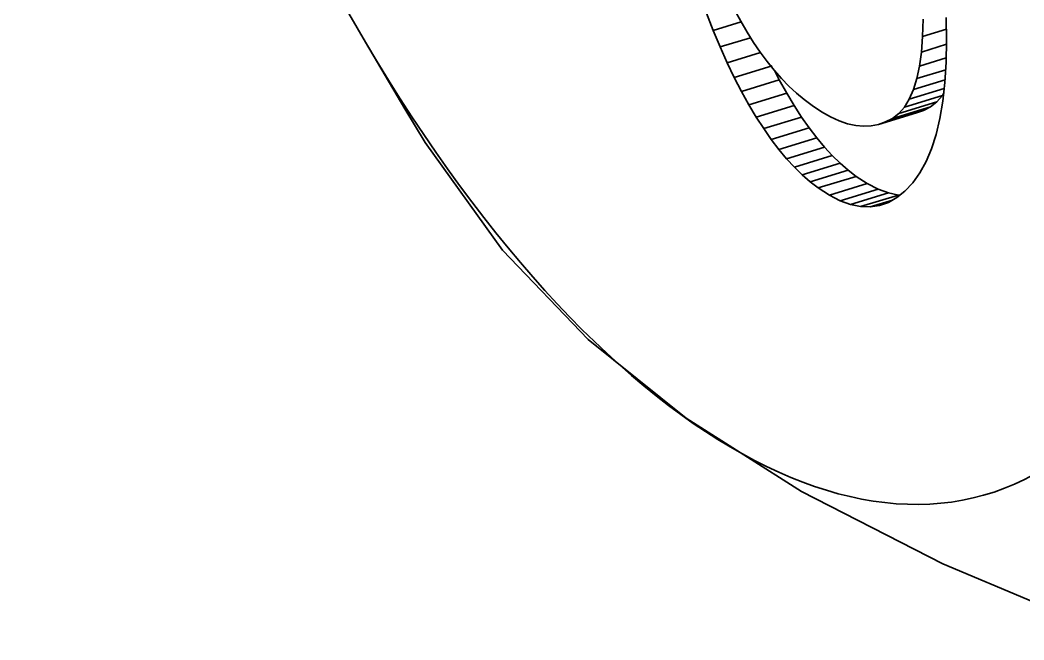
# Model space of a CAD drawing. Header units: millimetres. Extents: x 1333 to 129696, y -57210 to 105899.
# Drawn here: x 57135.235 to 57136.646, y 101246.931 to 101247.802 of the extents above; entities that cross this region are included whole.
import ezdxf

# ---------------------------------------------------------------- set-up
doc = ezdxf.new("R2010")
doc.units = ezdxf.units.MM
doc.header["$LTSCALE"] = 0.5

msp = doc.modelspace()

# ---------------------------------------------------------------- linework, layer by layer
at = {"color": 7, "lineweight": 35, "ltscale": 0.002618}
msp.add_line((57136.2093, 101247.7875), (57136.1999, 101247.812), dxfattribs=at)
at = {"color": 7, "lineweight": 35, "ltscale": 0.001823}
msp.add_line((57136.2392, 101247.8163), (57136.2479, 101247.8003), dxfattribs=at)
at = {"color": 7, "lineweight": 35, "ltscale": 0.004084}
msp.add_line((57136.2093, 101247.7875), (57136.2484, 101247.7995), dxfattribs=at)
at = {"color": 7, "lineweight": 35, "ltscale": 0.001768}
for p, q in [((57136.2479, 101247.8003), (57136.2568, 101247.785)), ((57136.3549, 101247.6365), (57136.3442, 101247.6505))]:
    msp.add_line(p, q, dxfattribs=at)
at = {"color": 7, "lineweight": 35, "ltscale": 0.002407}
msp.add_line((57136.5036, 101247.7791), (57136.5042, 101247.8032), dxfattribs=at)
at = {"color": 7, "lineweight": 35, "ltscale": 0.003264}
msp.add_line((57136.5367, 101247.8059), (57136.5373, 101247.7733), dxfattribs=at)
at = {"color": 7, "lineweight": 35, "ltscale": 0.002517}
msp.add_line((57136.219, 101247.7643), (57136.2093, 101247.7875), dxfattribs=at)
at = {"color": 7, "lineweight": 35, "ltscale": 0.001715}
msp.add_line((57136.2568, 101247.785), (57136.266, 101247.7705), dxfattribs=at)
at = {"color": 7, "lineweight": 35, "ltscale": 0.003491}
msp.add_line((57136.5036, 101247.7791), (57136.537, 101247.7893), dxfattribs=at)
at = {"color": 7, "lineweight": 35, "ltscale": 0.010891}
msp.add_line((57135.7206, 101247.7712), (57135.776, 101247.6774), dxfattribs=at)
at = {"color": 7, "lineweight": 35, "ltscale": 0.004467}
msp.add_line((57136.219, 101247.7643), (57136.2617, 101247.7773), dxfattribs=at)
at = {"color": 7, "lineweight": 35, "ltscale": 0.001665}
msp.add_line((57136.266, 101247.7705), (57136.2754, 101247.7568), dxfattribs=at)
at = {"color": 7, "lineweight": 35, "ltscale": 0.002196}
msp.add_line((57136.5019, 101247.7572), (57136.5036, 101247.7791), dxfattribs=at)
at = {"color": 7, "lineweight": 35, "ltscale": 0.003682}
msp.add_line((57136.5019, 101247.7572), (57136.5372, 101247.768), dxfattribs=at)
at = {"color": 7, "lineweight": 35, "ltscale": 0.003056}
msp.add_line((57136.5373, 101247.7733), (57136.5367, 101247.7427), dxfattribs=at)
at = {"color": 7, "lineweight": 35, "ltscale": 0.002415}
msp.add_line((57136.2288, 101247.7422), (57136.219, 101247.7643), dxfattribs=at)
at = {"color": 7, "lineweight": 35, "ltscale": 0.004894}
msp.add_line((57136.2288, 101247.7422), (57136.2756, 101247.7565), dxfattribs=at)
at = {"color": 7, "lineweight": 35, "ltscale": 0.00162}
msp.add_line((57136.2754, 101247.7568), (57136.2851, 101247.7438), dxfattribs=at)
at = {"color": 7, "lineweight": 35, "ltscale": 0.001993}
msp.add_line((57136.4993, 101247.7375), (57136.5019, 101247.7572), dxfattribs=at)
at = {"color": 7, "lineweight": 35, "ltscale": 0.002313}
msp.add_line((57136.2388, 101247.7214), (57136.2288, 101247.7422), dxfattribs=at)
at = {"color": 7, "lineweight": 35, "ltscale": 0.005565}
for p, q in [((57136.2388, 101247.7214), (57136.292, 101247.7376)), ((57136.249, 101247.7017), (57136.3022, 101247.718)), ((57136.4417, 101247.6554), (57136.4949, 101247.6717)), ((57136.2803, 101247.6495), (57136.3335, 101247.6658)), ((57136.3017, 101247.6202), (57136.3549, 101247.6365)), ((57136.3456, 101247.5748), (57136.3989, 101247.5911)), ((57136.3569, 101247.5663), (57136.4101, 101247.5825)), ((57136.3877, 101247.5483), (57136.441, 101247.5646)), ((57136.4024, 101247.543), (57136.4556, 101247.5592)), ((57136.4165, 101247.5401), (57136.4697, 101247.5563))]:
    msp.add_line(p, q, dxfattribs=at)
at = {"color": 7, "lineweight": 35, "ltscale": 0.001573}
msp.add_line((57136.2851, 101247.7438), (57136.295, 101247.7316), dxfattribs=at)
at = {"color": 7, "lineweight": 35, "ltscale": 0.001801}
msp.add_line((57136.4955, 101247.7199), (57136.4993, 101247.7375), dxfattribs=at)
at = {"color": 7, "lineweight": 35, "ltscale": 0.003925}
msp.add_line((57136.4993, 101247.7375), (57136.5368, 101247.7489), dxfattribs=at)
at = {"color": 7, "lineweight": 35, "ltscale": 0.002853}
msp.add_line((57136.5367, 101247.7427), (57136.5349, 101247.7143), dxfattribs=at)
at = {"color": 7, "lineweight": 35, "ltscale": 0.001534}
msp.add_line((57136.295, 101247.7316), (57136.3052, 101247.7201), dxfattribs=at)
at = {"color": 7, "lineweight": 35, "ltscale": 0.001465}
for p, q in [((57136.3022, 101247.718), (57136.2955, 101247.731)), ((57136.4788, 101247.5618), (57136.4674, 101247.5526))]:
    msp.add_line(p, q, dxfattribs=at)
at = {"color": 7, "lineweight": 35, "ltscale": 0.004231}
msp.add_line((57136.4955, 101247.7199), (57136.536, 101247.7322), dxfattribs=at)
at = {"color": 7, "lineweight": 35, "ltscale": 0.002215}
msp.add_line((57136.249, 101247.7017), (57136.2388, 101247.7214), dxfattribs=at)
at = {"color": 7, "lineweight": 35, "ltscale": 0.002122}
msp.add_line((57136.3126, 101247.6995), (57136.3022, 101247.718), dxfattribs=at)
at = {"color": 7, "lineweight": 35, "ltscale": 0.00149}
msp.add_line((57136.3052, 101247.7201), (57136.3155, 101247.7094), dxfattribs=at)
at = {"color": 7, "lineweight": 35, "ltscale": 0.001459}
msp.add_line((57136.3155, 101247.7094), (57136.3262, 101247.6995), dxfattribs=at)
at = {"color": 7, "lineweight": 35, "ltscale": 0.001618}
msp.add_line((57136.4907, 101247.7044), (57136.4955, 101247.7199), dxfattribs=at)
at = {"color": 7, "lineweight": 35, "ltscale": 0.004645}
msp.add_line((57136.4907, 101247.7044), (57136.5351, 101247.7179), dxfattribs=at)
at = {"color": 7, "lineweight": 35, "ltscale": 0.002653}
msp.add_line((57136.5349, 101247.7143), (57136.532, 101247.6879), dxfattribs=at)
at = {"color": 7, "lineweight": 35, "ltscale": 0.002119}
msp.add_line((57136.2593, 101247.6832), (57136.249, 101247.7017), dxfattribs=at)
at = {"color": 7, "lineweight": 35, "ltscale": 0.005571}
for p, q in [((57136.2593, 101247.6832), (57136.3126, 101247.6995)), ((57136.4781, 101247.6799), (57136.5314, 101247.6962)), ((57136.2698, 101247.6658), (57136.323, 101247.6821)), ((57136.4516, 101247.659), (57136.5049, 101247.6752)), ((57136.4613, 101247.664), (57136.5146, 101247.6803)), ((57136.3125, 101247.6072), (57136.3658, 101247.6235)), ((57136.3345, 101247.5845), (57136.3877, 101247.6008)), ((57136.3725, 101247.5561), (57136.4258, 101247.5723))]:
    msp.add_line(p, q, dxfattribs=at)
at = {"color": 7, "lineweight": 35, "ltscale": 0.002029}
for p, q in [((57136.323, 101247.6821), (57136.3126, 101247.6995)), ((57136.2698, 101247.6658), (57136.2593, 101247.6832))]:
    msp.add_line(p, q, dxfattribs=at)
at = {"color": 7, "lineweight": 35, "ltscale": 0.001426}
msp.add_line((57136.3262, 101247.6995), (57136.3371, 101247.6903), dxfattribs=at)
at = {"color": 7, "lineweight": 35, "ltscale": 0.00513}
msp.add_line((57136.4849, 101247.6911), (57136.534, 101247.706), dxfattribs=at)
at = {"color": 7, "lineweight": 35, "ltscale": 0.001453}
msp.add_line((57136.4849, 101247.6911), (57136.4907, 101247.7044), dxfattribs=at)
at = {"color": 7, "lineweight": 35, "ltscale": 0.001198}
for p, q in [((57136.5235, 101247.6871), (57136.5314, 101247.6962)), ((57136.4702, 101247.6709), (57136.4781, 101247.6799))]:
    msp.add_line(p, q, dxfattribs=at)
at = {"color": 7, "lineweight": 35, "ltscale": 0.000354585}
msp.add_line((57136.5314, 101247.6962), (57136.5332, 101247.6992), dxfattribs=at)
at = {"color": 7, "lineweight": 35, "ltscale": 0.00194}
msp.add_line((57136.3335, 101247.6658), (57136.323, 101247.6821), dxfattribs=at)
at = {"color": 7, "lineweight": 35, "ltscale": 0.001398}
msp.add_line((57136.3371, 101247.6903), (57136.3483, 101247.6819), dxfattribs=at)
at = {"color": 7, "lineweight": 35, "ltscale": 0.001555}
msp.add_line((57136.3483, 101247.6819), (57136.3613, 101247.6733), dxfattribs=at)
at = {"color": 7, "lineweight": 35, "ltscale": 0.00557}
for p, q in [((57136.4702, 101247.6709), (57136.5235, 101247.6871)), ((57136.2909, 101247.6343), (57136.3442, 101247.6505)), ((57136.3234, 101247.5953), (57136.3767, 101247.6116))]:
    msp.add_line(p, q, dxfattribs=at)
at = {"color": 7, "lineweight": 35, "ltscale": 0.001309}
msp.add_line((57136.4781, 101247.6799), (57136.4849, 101247.6911), dxfattribs=at)
at = {"color": 7, "lineweight": 35, "ltscale": 0.001125}
for p, q in [((57136.5146, 101247.6803), (57136.5235, 101247.6871)), ((57136.4613, 101247.664), (57136.4702, 101247.6709))]:
    msp.add_line(p, q, dxfattribs=at)
at = {"color": 7, "lineweight": 35, "ltscale": 0.002466}
msp.add_line((57136.532, 101247.6879), (57136.5278, 101247.6636), dxfattribs=at)
at = {"color": 7, "lineweight": 35, "ltscale": 0.005537}
msp.add_line((57135.8044, 101247.6299), (57135.776, 101247.6774), dxfattribs=at)
at = {"color": 7, "lineweight": 35, "ltscale": 0.001449}
msp.add_line((57136.3613, 101247.6733), (57136.3739, 101247.6662), dxfattribs=at)
at = {"color": 7, "lineweight": 35, "ltscale": 0.001061}
msp.add_line((57136.4949, 101247.6717), (57136.5049, 101247.6752), dxfattribs=at)
at = {"color": 7, "lineweight": 35, "ltscale": 0.001088}
for p, q in [((57136.5049, 101247.6752), (57136.5146, 101247.6803)), ((57136.4516, 101247.659), (57136.4613, 101247.664))]:
    msp.add_line(p, q, dxfattribs=at)
at = {"color": 7, "lineweight": 35, "ltscale": 0.001943}
msp.add_line((57136.2803, 101247.6495), (57136.2698, 101247.6658), dxfattribs=at)
at = {"color": 7, "lineweight": 35, "ltscale": 0.001858}
msp.add_line((57136.3442, 101247.6505), (57136.3335, 101247.6658), dxfattribs=at)
at = {"color": 7, "lineweight": 35, "ltscale": 0.001342}
msp.add_line((57136.3739, 101247.6662), (57136.3861, 101247.6606), dxfattribs=at)
at = {"color": 7, "lineweight": 35, "ltscale": 0.001257}
msp.add_line((57136.3861, 101247.6606), (57136.398, 101247.6565), dxfattribs=at)
at = {"color": 7, "lineweight": 35, "ltscale": 0.001175}
msp.add_line((57136.398, 101247.6565), (57136.4095, 101247.654), dxfattribs=at)
at = {"color": 7, "lineweight": 35, "ltscale": 0.001116}
msp.add_line((57136.4095, 101247.654), (57136.4206, 101247.653), dxfattribs=at)
at = {"color": 7, "lineweight": 35, "ltscale": 0.001075}
msp.add_line((57136.4206, 101247.653), (57136.4313, 101247.6534), dxfattribs=at)
at = {"color": 7, "lineweight": 35, "ltscale": 0.001057}
msp.add_line((57136.4313, 101247.6534), (57136.4417, 101247.6554), dxfattribs=at)
at = {"color": 7, "lineweight": 35, "ltscale": 0.001056}
msp.add_line((57136.4417, 101247.6554), (57136.4516, 101247.659), dxfattribs=at)
at = {"color": 7, "lineweight": 35, "ltscale": 0.002284}
msp.add_line((57136.5278, 101247.6636), (57136.5225, 101247.6414), dxfattribs=at)
at = {"color": 7, "lineweight": 35, "ltscale": 0.001854}
msp.add_line((57136.2909, 101247.6343), (57136.2803, 101247.6495), dxfattribs=at)
at = {"color": 7, "lineweight": 35, "ltscale": 0.002113}
msp.add_line((57136.5225, 101247.6414), (57136.516, 101247.6213), dxfattribs=at)
at = {"color": 7, "lineweight": 35, "ltscale": 0.001772}
msp.add_line((57136.3017, 101247.6202), (57136.2909, 101247.6343), dxfattribs=at)
at = {"color": 7, "lineweight": 35, "ltscale": 0.001695}
msp.add_line((57136.3658, 101247.6235), (57136.3549, 101247.6365), dxfattribs=at)
at = {"color": 7, "lineweight": 35, "ltscale": 0.001691}
msp.add_line((57136.3125, 101247.6072), (57136.3017, 101247.6202), dxfattribs=at)
at = {"color": 7, "lineweight": 35, "ltscale": 0.001615}
msp.add_line((57136.3767, 101247.6116), (57136.3658, 101247.6235), dxfattribs=at)
at = {"color": 7, "lineweight": 35, "ltscale": 0.001544}
for p, q in [((57136.3877, 101247.6008), (57136.3767, 101247.6116)), ((57136.3345, 101247.5845), (57136.3234, 101247.5953))]:
    msp.add_line(p, q, dxfattribs=at)
at = {"color": 7, "lineweight": 35, "ltscale": 0.001958}
msp.add_line((57136.516, 101247.6213), (57136.5084, 101247.6032), dxfattribs=at)
at = {"color": 7, "lineweight": 35, "ltscale": 0.001614}
msp.add_line((57136.3234, 101247.5953), (57136.3125, 101247.6072), dxfattribs=at)
at = {"color": 7, "lineweight": 35, "ltscale": 0.001474}
msp.add_line((57136.3989, 101247.5911), (57136.3877, 101247.6008), dxfattribs=at)
at = {"color": 7, "lineweight": 35, "ltscale": 0.00182}
msp.add_line((57136.5084, 101247.6032), (57136.4996, 101247.5873), dxfattribs=at)
at = {"color": 7, "lineweight": 35, "ltscale": 0.001479}
msp.add_line((57136.3456, 101247.5748), (57136.3345, 101247.5845), dxfattribs=at)
at = {"color": 7, "lineweight": 35, "ltscale": 0.001413}
for p, q in [((57136.4101, 101247.5825), (57136.3989, 101247.5911)), ((57136.3569, 101247.5663), (57136.3456, 101247.5748))]:
    msp.add_line(p, q, dxfattribs=at)
at = {"color": 7, "lineweight": 35, "ltscale": 0.001875}
msp.add_line((57136.4258, 101247.5723), (57136.4101, 101247.5825), dxfattribs=at)
at = {"color": 7, "lineweight": 35, "ltscale": 0.001709}
msp.add_line((57136.4996, 101247.5873), (57136.4896, 101247.5734), dxfattribs=at)
at = {"color": 7, "lineweight": 35, "ltscale": 0.0017}
msp.add_line((57136.441, 101247.5646), (57136.4258, 101247.5723), dxfattribs=at)
at = {"color": 7, "lineweight": 35, "ltscale": 0.001586}
msp.add_line((57136.4896, 101247.5734), (57136.4788, 101247.5618), dxfattribs=at)
at = {"color": 7, "lineweight": 35, "ltscale": 0.00187}
msp.add_line((57136.3725, 101247.5561), (57136.3569, 101247.5663), dxfattribs=at)
at = {"color": 7, "lineweight": 35, "ltscale": 0.001706}
msp.add_line((57136.3877, 101247.5483), (57136.3725, 101247.5561), dxfattribs=at)
at = {"color": 7, "lineweight": 35, "ltscale": 0.001559}
for p, q in [((57136.4556, 101247.5592), (57136.441, 101247.5646)), ((57136.4024, 101247.543), (57136.3877, 101247.5483))]:
    msp.add_line(p, q, dxfattribs=at)
at = {"color": 7, "lineweight": 35, "ltscale": 0.00144}
for p, q in [((57136.4697, 101247.5563), (57136.4556, 101247.5592)), ((57136.4165, 101247.5401), (57136.4024, 101247.543))]:
    msp.add_line(p, q, dxfattribs=at)
at = {"color": 7, "lineweight": 35, "ltscale": 0.000219859}
msp.add_line((57136.4719, 101247.5563), (57136.4697, 101247.5563), dxfattribs=at)
at = {"color": 7, "lineweight": 35, "ltscale": 0.00135}
msp.add_line((57136.43, 101247.5396), (57136.4165, 101247.5401), dxfattribs=at)
at = {"color": 7, "lineweight": 35, "ltscale": 0.003261}
msp.add_line((57136.43, 101247.5396), (57136.4612, 101247.5491), dxfattribs=at)
at = {"color": 7, "lineweight": 35, "ltscale": 0.00132}
msp.add_line((57136.443, 101247.5415), (57136.43, 101247.5396), dxfattribs=at)
at = {"color": 7, "lineweight": 35, "ltscale": 0.001319}
msp.add_line((57136.4555, 101247.5459), (57136.443, 101247.5415), dxfattribs=at)
at = {"color": 7, "lineweight": 35, "ltscale": 0.001369}
msp.add_line((57136.4674, 101247.5526), (57136.4555, 101247.5459), dxfattribs=at)
at = {"color": 7, "lineweight": 35}
for points in [[(57136.1711, 101247.2427), (57136.0335, 101247.3533), (57135.9133, 101247.4786), (57135.8044, 101247.6299)], [(57136.7857, 101246.9312), (57136.5318, 101247.0382), (57136.3336, 101247.1396), (57136.1711, 101247.2427)]]:
    msp.add_lwpolyline(points, dxfattribs=at)
for start_param, end_param in [(5.200844, 10.507301), (4.224116, 5.200844)]:
    msp.add_ellipse((57136.1214, 101248.6908), major_axis=(0.4742, -1.5543), ratio=0.454179, start_param=start_param, end_param=end_param, dxfattribs=at)

doc.saveas('drawing.dxf')
